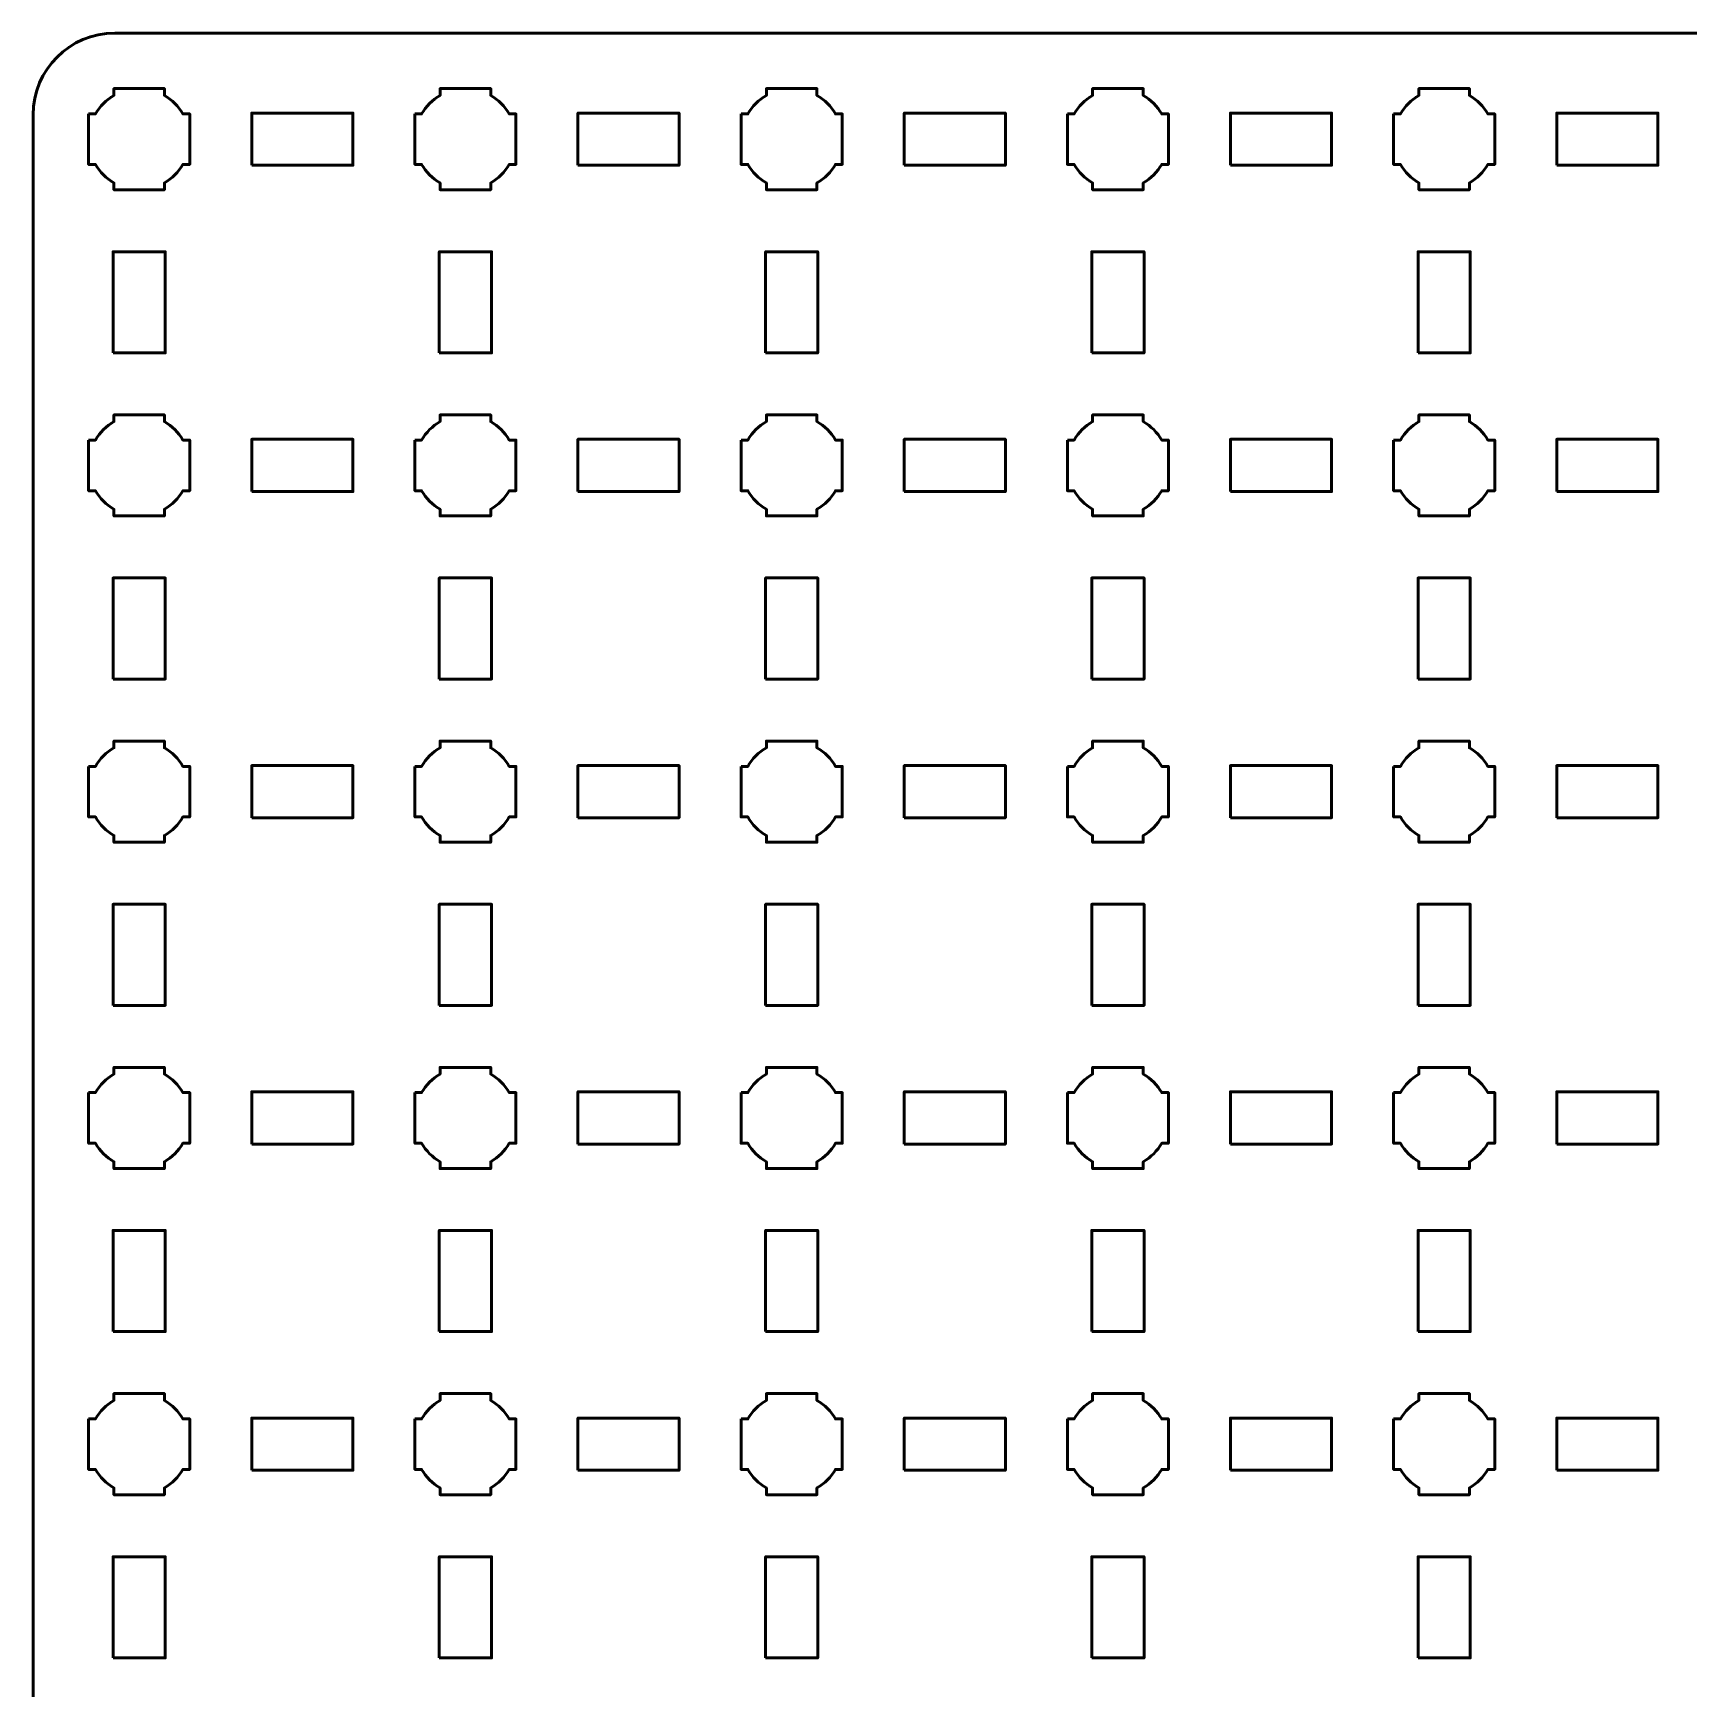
# Model space of a CAD drawing. Header units: centimetres. Extents: x -31.1 to 10.2, y -35.5 to 5.8.
# Drawn here: x -31.15 to -21, y -4.35 to 5.8 of the extents above; entities that cross this region are included whole.
import ezdxf

# ---------------------------------------------------------------- set-up
doc = ezdxf.new("R2010")
doc.units = ezdxf.units.CM
doc.header["$MEASUREMENT"] = 0
doc.layers.add('Layer 1', color=7, linetype='Continuous')

msp = doc.modelspace()

# ---------------------------------------------------------------- linework, layer by layer
at = {"layer": 'Layer 1', "color": 250, "lineweight": 53}
for points in [[(-29.81, 4.99), (-29.19, 4.99), (-29.19, 5.31), (-29.81, 5.31), (-29.81, 4.99)], [(-27.81, 4.99), (-27.19, 4.99), (-27.19, 5.31), (-27.81, 5.31), (-27.81, 4.99)], [(-25.81, 4.99), (-25.19, 4.99), (-25.19, 5.31), (-25.81, 5.31), (-25.81, 4.99)], [(-23.81, 4.99), (-23.19, 4.99), (-23.19, 5.31), (-23.81, 5.31), (-23.81, 4.99)], [(-21.81, 4.99), (-21.19, 4.99), (-21.19, 5.31), (-21.81, 5.31), (-21.81, 4.99)], [(-30.66, 3.84), (-30.34, 3.84), (-30.34, 4.46), (-30.66, 4.46), (-30.66, 3.84)], [(-28.66, 3.84), (-28.34, 3.84), (-28.34, 4.46), (-28.66, 4.46), (-28.66, 3.84)], [(-26.66, 3.84), (-26.34, 3.84), (-26.34, 4.46), (-26.66, 4.46), (-26.66, 3.84)], [(-24.66, 3.84), (-24.34, 3.84), (-24.34, 4.46), (-24.66, 4.46), (-24.66, 3.84)], [(-22.66, 3.84), (-22.34, 3.84), (-22.34, 4.46), (-22.66, 4.46), (-22.66, 3.84)], [(-29.81, 2.99), (-29.19, 2.99), (-29.19, 3.31), (-29.81, 3.31), (-29.81, 2.99)], [(-27.81, 2.99), (-27.19, 2.99), (-27.19, 3.31), (-27.81, 3.31), (-27.81, 2.99)], [(-25.81, 2.99), (-25.19, 2.99), (-25.19, 3.31), (-25.81, 3.31), (-25.81, 2.99)], [(-23.81, 2.99), (-23.19, 2.99), (-23.19, 3.31), (-23.81, 3.31), (-23.81, 2.99)], [(-21.81, 2.99), (-21.19, 2.99), (-21.19, 3.31), (-21.81, 3.31), (-21.81, 2.99)], [(-30.66, 1.84), (-30.34, 1.84), (-30.34, 2.46), (-30.66, 2.46), (-30.66, 1.84)], [(-28.66, 1.84), (-28.34, 1.84), (-28.34, 2.46), (-28.66, 2.46), (-28.66, 1.84)], [(-26.66, 1.84), (-26.34, 1.84), (-26.34, 2.46), (-26.66, 2.46), (-26.66, 1.84)], [(-24.66, 1.84), (-24.34, 1.84), (-24.34, 2.46), (-24.66, 2.46), (-24.66, 1.84)], [(-22.66, 1.84), (-22.34, 1.84), (-22.34, 2.46), (-22.66, 2.46), (-22.66, 1.84)], [(-29.81, 0.99), (-29.19, 0.99), (-29.19, 1.31), (-29.81, 1.31), (-29.81, 0.99)], [(-27.81, 0.99), (-27.19, 0.99), (-27.19, 1.31), (-27.81, 1.31), (-27.81, 0.99)], [(-25.81, 0.99), (-25.19, 0.99), (-25.19, 1.31), (-25.81, 1.31), (-25.81, 0.99)], [(-23.81, 0.99), (-23.19, 0.99), (-23.19, 1.31), (-23.81, 1.31), (-23.81, 0.99)], [(-21.81, 0.99), (-21.19, 0.99), (-21.19, 1.31), (-21.81, 1.31), (-21.81, 0.99)], [(-30.66, -0.16), (-30.34, -0.16), (-30.34, 0.46), (-30.66, 0.46), (-30.66, -0.16)], [(-28.66, -0.16), (-28.34, -0.16), (-28.34, 0.46), (-28.66, 0.46), (-28.66, -0.16)], [(-26.66, -0.16), (-26.34, -0.16), (-26.34, 0.46), (-26.66, 0.46), (-26.66, -0.16)], [(-24.66, -0.16), (-24.34, -0.16), (-24.34, 0.46), (-24.66, 0.46), (-24.66, -0.16)], [(-22.66, -0.16), (-22.34, -0.16), (-22.34, 0.46), (-22.66, 0.46), (-22.66, -0.16)], [(-29.81, -1.01), (-29.19, -1.01), (-29.19, -0.69), (-29.81, -0.69), (-29.81, -1.01)], [(-27.81, -1.01), (-27.19, -1.01), (-27.19, -0.69), (-27.81, -0.69), (-27.81, -1.01)], [(-25.81, -1.01), (-25.19, -1.01), (-25.19, -0.69), (-25.81, -0.69), (-25.81, -1.01)], [(-23.81, -1.01), (-23.19, -1.01), (-23.19, -0.69), (-23.81, -0.69), (-23.81, -1.01)], [(-21.81, -1.01), (-21.19, -1.01), (-21.19, -0.69), (-21.81, -0.69), (-21.81, -1.01)], [(-30.66, -2.16), (-30.34, -2.16), (-30.34, -1.54), (-30.66, -1.54), (-30.66, -2.16)], [(-28.66, -2.16), (-28.34, -2.16), (-28.34, -1.54), (-28.66, -1.54), (-28.66, -2.16)], [(-26.66, -2.16), (-26.34, -2.16), (-26.34, -1.54), (-26.66, -1.54), (-26.66, -2.16)], [(-24.66, -2.16), (-24.34, -2.16), (-24.34, -1.54), (-24.66, -1.54), (-24.66, -2.16)], [(-22.66, -2.16), (-22.34, -2.16), (-22.34, -1.54), (-22.66, -1.54), (-22.66, -2.16)], [(-29.81, -3.01), (-29.19, -3.01), (-29.19, -2.69), (-29.81, -2.69), (-29.81, -3.01)], [(-27.81, -3.01), (-27.19, -3.01), (-27.19, -2.69), (-27.81, -2.69), (-27.81, -3.01)], [(-25.81, -3.01), (-25.19, -3.01), (-25.19, -2.69), (-25.81, -2.69), (-25.81, -3.01)], [(-23.81, -3.01), (-23.19, -3.01), (-23.19, -2.69), (-23.81, -2.69), (-23.81, -3.01)], [(-21.81, -3.01), (-21.19, -3.01), (-21.19, -2.69), (-21.81, -2.69), (-21.81, -3.01)], [(-30.66, -4.16), (-30.34, -4.16), (-30.34, -3.54), (-30.66, -3.54), (-30.66, -4.16)], [(-28.66, -4.16), (-28.34, -4.16), (-28.34, -3.54), (-28.66, -3.54), (-28.66, -4.16)], [(-26.66, -4.16), (-26.34, -4.16), (-26.34, -3.54), (-26.66, -3.54), (-26.66, -4.16)], [(-24.66, -4.16), (-24.34, -4.16), (-24.34, -3.54), (-24.66, -3.54), (-24.66, -4.16)], [(-22.66, -4.16), (-22.34, -4.16), (-22.34, -3.54), (-22.66, -3.54), (-22.66, -4.16)]]:
    msp.add_lwpolyline(points, close=True, dxfattribs=at)
msp.add_open_spline([(-31.15, -35), (-31.15, -35), (-31.15, 5.3), (-31.15, 5.3), (-31.15, 5.3), (-31.15, 5.57609), (-30.92609, 5.8), (-30.65, 5.8), (-30.65, 5.8), (-30.65, 5.8), (9.65, 5.8), (9.65, 5.8), (9.65, 5.8), (9.92609, 5.8), (10.15, 5.57609), (10.15, 5.3), (10.15, 5.3), (10.15, 5.3), (10.15, -35), (10.15, -35), (10.15, -35), (10.15, -35.27609), (9.92609, -35.5), (9.65, -35.5), (9.65, -35.5), (9.65, -35.5), (-30.65, -35.5), (-30.65, -35.5), (-30.65, -35.5), (-30.92609, -35.5), (-31.15, -35.27609), (-31.15, -35)], degree=3, knots=[0, 0, 0, 0, 0.125, 0.125, 0.125, 0.125, 0.25, 0.25, 0.25, 0.25, 0.375, 0.375, 0.375, 0.375, 0.5, 0.5, 0.5, 0.5, 0.625, 0.625, 0.625, 0.625, 0.75, 0.75, 0.75, 0.75, 0.875, 0.875, 0.875, 0.875, 1, 1, 1, 1], dxfattribs=at)
at = {"layer": 'Layer 1', "lineweight": 53}
for points in [[(-30.81, 5.305), (-30.81, 5.305), (-30.76851, 5.305), (-30.76851, 5.305), (-30.76851, 5.305), (-30.74128, 5.35205), (-30.70205, 5.39128), (-30.655, 5.41851), (-30.655, 5.41851), (-30.655, 5.41851), (-30.655, 5.46), (-30.655, 5.46), (-30.655, 5.46), (-30.655, 5.46), (-30.5, 5.46), (-30.5, 5.46), (-30.5, 5.46), (-30.5, 5.46), (-30.345, 5.46), (-30.345, 5.46), (-30.345, 5.46), (-30.345, 5.46), (-30.345, 5.41851), (-30.345, 5.41851), (-30.345, 5.41851), (-30.29795, 5.39128), (-30.25872, 5.35205), (-30.23149, 5.305), (-30.23149, 5.305), (-30.23149, 5.305), (-30.19, 5.305), (-30.19, 5.305), (-30.19, 5.305), (-30.19, 5.305), (-30.19, 5.15), (-30.19, 5.15), (-30.19, 5.15), (-30.19, 5.15), (-30.19, 4.995), (-30.19, 4.995), (-30.19, 4.995), (-30.19, 4.995), (-30.23149, 4.995), (-30.23149, 4.995), (-30.23149, 4.995), (-30.25872, 4.94795), (-30.29795, 4.90872), (-30.345, 4.88149), (-30.345, 4.88149), (-30.345, 4.88149), (-30.345, 4.84), (-30.345, 4.84), (-30.345, 4.84), (-30.345, 4.84), (-30.5, 4.84), (-30.5, 4.84), (-30.5, 4.84), (-30.5, 4.84), (-30.655, 4.84), (-30.655, 4.84), (-30.655, 4.84), (-30.655, 4.84), (-30.655, 4.88149), (-30.655, 4.88149), (-30.655, 4.88149), (-30.70205, 4.90872), (-30.74128, 4.94795), (-30.76851, 4.995), (-30.76851, 4.995), (-30.76851, 4.995), (-30.81, 4.995), (-30.81, 4.995), (-30.81, 4.995), (-30.81, 4.995), (-30.81, 5.15), (-30.81, 5.15), (-30.81, 5.15), (-30.81, 5.15), (-30.81, 5.305), (-30.81, 5.305)], [(-28.81, 5.305), (-28.81, 5.305), (-28.76851, 5.305), (-28.76851, 5.305), (-28.76851, 5.305), (-28.74128, 5.35205), (-28.70205, 5.39128), (-28.655, 5.41851), (-28.655, 5.41851), (-28.655, 5.41851), (-28.655, 5.46), (-28.655, 5.46), (-28.655, 5.46), (-28.655, 5.46), (-28.5, 5.46), (-28.5, 5.46), (-28.5, 5.46), (-28.5, 5.46), (-28.345, 5.46), (-28.345, 5.46), (-28.345, 5.46), (-28.345, 5.46), (-28.345, 5.41851), (-28.345, 5.41851), (-28.345, 5.41851), (-28.29795, 5.39128), (-28.25872, 5.35205), (-28.23149, 5.305), (-28.23149, 5.305), (-28.23149, 5.305), (-28.19, 5.305), (-28.19, 5.305), (-28.19, 5.305), (-28.19, 5.305), (-28.19, 5.15), (-28.19, 5.15), (-28.19, 5.15), (-28.19, 5.15), (-28.19, 4.995), (-28.19, 4.995), (-28.19, 4.995), (-28.19, 4.995), (-28.23149, 4.995), (-28.23149, 4.995), (-28.23149, 4.995), (-28.25872, 4.94795), (-28.29795, 4.90872), (-28.345, 4.88149), (-28.345, 4.88149), (-28.345, 4.88149), (-28.345, 4.84), (-28.345, 4.84), (-28.345, 4.84), (-28.345, 4.84), (-28.5, 4.84), (-28.5, 4.84), (-28.5, 4.84), (-28.5, 4.84), (-28.655, 4.84), (-28.655, 4.84), (-28.655, 4.84), (-28.655, 4.84), (-28.655, 4.88149), (-28.655, 4.88149), (-28.655, 4.88149), (-28.70205, 4.90872), (-28.74128, 4.94795), (-28.76851, 4.995), (-28.76851, 4.995), (-28.76851, 4.995), (-28.81, 4.995), (-28.81, 4.995), (-28.81, 4.995), (-28.81, 4.995), (-28.81, 5.15), (-28.81, 5.15), (-28.81, 5.15), (-28.81, 5.15), (-28.81, 5.305), (-28.81, 5.305)], [(-26.81, 5.305), (-26.81, 5.305), (-26.76851, 5.305), (-26.76851, 5.305), (-26.76851, 5.305), (-26.74128, 5.35205), (-26.70205, 5.39128), (-26.655, 5.41851), (-26.655, 5.41851), (-26.655, 5.41851), (-26.655, 5.46), (-26.655, 5.46), (-26.655, 5.46), (-26.655, 5.46), (-26.5, 5.46), (-26.5, 5.46), (-26.5, 5.46), (-26.5, 5.46), (-26.345, 5.46), (-26.345, 5.46), (-26.345, 5.46), (-26.345, 5.46), (-26.345, 5.41851), (-26.345, 5.41851), (-26.345, 5.41851), (-26.29795, 5.39128), (-26.25872, 5.35205), (-26.23149, 5.305), (-26.23149, 5.305), (-26.23149, 5.305), (-26.19, 5.305), (-26.19, 5.305), (-26.19, 5.305), (-26.19, 5.305), (-26.19, 5.15), (-26.19, 5.15), (-26.19, 5.15), (-26.19, 5.15), (-26.19, 4.995), (-26.19, 4.995), (-26.19, 4.995), (-26.19, 4.995), (-26.23149, 4.995), (-26.23149, 4.995), (-26.23149, 4.995), (-26.25872, 4.94795), (-26.29795, 4.90872), (-26.345, 4.88149), (-26.345, 4.88149), (-26.345, 4.88149), (-26.345, 4.84), (-26.345, 4.84), (-26.345, 4.84), (-26.345, 4.84), (-26.5, 4.84), (-26.5, 4.84), (-26.5, 4.84), (-26.5, 4.84), (-26.655, 4.84), (-26.655, 4.84), (-26.655, 4.84), (-26.655, 4.84), (-26.655, 4.88149), (-26.655, 4.88149), (-26.655, 4.88149), (-26.70205, 4.90872), (-26.74128, 4.94795), (-26.76851, 4.995), (-26.76851, 4.995), (-26.76851, 4.995), (-26.81, 4.995), (-26.81, 4.995), (-26.81, 4.995), (-26.81, 4.995), (-26.81, 5.15), (-26.81, 5.15), (-26.81, 5.15), (-26.81, 5.15), (-26.81, 5.305), (-26.81, 5.305)], [(-24.81, 5.305), (-24.81, 5.305), (-24.76851, 5.305), (-24.76851, 5.305), (-24.76851, 5.305), (-24.74128, 5.35205), (-24.70205, 5.39128), (-24.655, 5.41851), (-24.655, 5.41851), (-24.655, 5.41851), (-24.655, 5.46), (-24.655, 5.46), (-24.655, 5.46), (-24.655, 5.46), (-24.5, 5.46), (-24.5, 5.46), (-24.5, 5.46), (-24.5, 5.46), (-24.345, 5.46), (-24.345, 5.46), (-24.345, 5.46), (-24.345, 5.46), (-24.345, 5.41851), (-24.345, 5.41851), (-24.345, 5.41851), (-24.29795, 5.39128), (-24.25872, 5.35205), (-24.23149, 5.305), (-24.23149, 5.305), (-24.23149, 5.305), (-24.19, 5.305), (-24.19, 5.305), (-24.19, 5.305), (-24.19, 5.305), (-24.19, 5.15), (-24.19, 5.15), (-24.19, 5.15), (-24.19, 5.15), (-24.19, 4.995), (-24.19, 4.995), (-24.19, 4.995), (-24.19, 4.995), (-24.23149, 4.995), (-24.23149, 4.995), (-24.23149, 4.995), (-24.25872, 4.94795), (-24.29795, 4.90872), (-24.345, 4.88149), (-24.345, 4.88149), (-24.345, 4.88149), (-24.345, 4.84), (-24.345, 4.84), (-24.345, 4.84), (-24.345, 4.84), (-24.5, 4.84), (-24.5, 4.84), (-24.5, 4.84), (-24.5, 4.84), (-24.655, 4.84), (-24.655, 4.84), (-24.655, 4.84), (-24.655, 4.84), (-24.655, 4.88149), (-24.655, 4.88149), (-24.655, 4.88149), (-24.70205, 4.90872), (-24.74128, 4.94795), (-24.76851, 4.995), (-24.76851, 4.995), (-24.76851, 4.995), (-24.81, 4.995), (-24.81, 4.995), (-24.81, 4.995), (-24.81, 4.995), (-24.81, 5.15), (-24.81, 5.15), (-24.81, 5.15), (-24.81, 5.15), (-24.81, 5.305), (-24.81, 5.305)], [(-22.81, 5.305), (-22.81, 5.305), (-22.76851, 5.305), (-22.76851, 5.305), (-22.76851, 5.305), (-22.74128, 5.35205), (-22.70205, 5.39128), (-22.655, 5.41851), (-22.655, 5.41851), (-22.655, 5.41851), (-22.655, 5.46), (-22.655, 5.46), (-22.655, 5.46), (-22.655, 5.46), (-22.5, 5.46), (-22.5, 5.46), (-22.5, 5.46), (-22.5, 5.46), (-22.345, 5.46), (-22.345, 5.46), (-22.345, 5.46), (-22.345, 5.46), (-22.345, 5.41851), (-22.345, 5.41851), (-22.345, 5.41851), (-22.29795, 5.39128), (-22.25872, 5.35205), (-22.23149, 5.305), (-22.23149, 5.305), (-22.23149, 5.305), (-22.19, 5.305), (-22.19, 5.305), (-22.19, 5.305), (-22.19, 5.305), (-22.19, 5.15), (-22.19, 5.15), (-22.19, 5.15), (-22.19, 5.15), (-22.19, 4.995), (-22.19, 4.995), (-22.19, 4.995), (-22.19, 4.995), (-22.23149, 4.995), (-22.23149, 4.995), (-22.23149, 4.995), (-22.25872, 4.94795), (-22.29795, 4.90872), (-22.345, 4.88149), (-22.345, 4.88149), (-22.345, 4.88149), (-22.345, 4.84), (-22.345, 4.84), (-22.345, 4.84), (-22.345, 4.84), (-22.5, 4.84), (-22.5, 4.84), (-22.5, 4.84), (-22.5, 4.84), (-22.655, 4.84), (-22.655, 4.84), (-22.655, 4.84), (-22.655, 4.84), (-22.655, 4.88149), (-22.655, 4.88149), (-22.655, 4.88149), (-22.70205, 4.90872), (-22.74128, 4.94795), (-22.76851, 4.995), (-22.76851, 4.995), (-22.76851, 4.995), (-22.81, 4.995), (-22.81, 4.995), (-22.81, 4.995), (-22.81, 4.995), (-22.81, 5.15), (-22.81, 5.15), (-22.81, 5.15), (-22.81, 5.15), (-22.81, 5.305), (-22.81, 5.305)], [(-30.81, 3.305), (-30.81, 3.305), (-30.76851, 3.305), (-30.76851, 3.305), (-30.76851, 3.305), (-30.74128, 3.35205), (-30.70205, 3.39128), (-30.655, 3.41851), (-30.655, 3.41851), (-30.655, 3.41851), (-30.655, 3.46), (-30.655, 3.46), (-30.655, 3.46), (-30.655, 3.46), (-30.5, 3.46), (-30.5, 3.46), (-30.5, 3.46), (-30.5, 3.46), (-30.345, 3.46), (-30.345, 3.46), (-30.345, 3.46), (-30.345, 3.46), (-30.345, 3.41851), (-30.345, 3.41851), (-30.345, 3.41851), (-30.29795, 3.39128), (-30.25872, 3.35205), (-30.23149, 3.305), (-30.23149, 3.305), (-30.23149, 3.305), (-30.19, 3.305), (-30.19, 3.305), (-30.19, 3.305), (-30.19, 3.305), (-30.19, 3.15), (-30.19, 3.15), (-30.19, 3.15), (-30.19, 3.15), (-30.19, 2.995), (-30.19, 2.995), (-30.19, 2.995), (-30.19, 2.995), (-30.23149, 2.995), (-30.23149, 2.995), (-30.23149, 2.995), (-30.25872, 2.94795), (-30.29795, 2.90872), (-30.345, 2.88149), (-30.345, 2.88149), (-30.345, 2.88149), (-30.345, 2.84), (-30.345, 2.84), (-30.345, 2.84), (-30.345, 2.84), (-30.5, 2.84), (-30.5, 2.84), (-30.5, 2.84), (-30.5, 2.84), (-30.655, 2.84), (-30.655, 2.84), (-30.655, 2.84), (-30.655, 2.84), (-30.655, 2.88149), (-30.655, 2.88149), (-30.655, 2.88149), (-30.70205, 2.90872), (-30.74128, 2.94795), (-30.76851, 2.995), (-30.76851, 2.995), (-30.76851, 2.995), (-30.81, 2.995), (-30.81, 2.995), (-30.81, 2.995), (-30.81, 2.995), (-30.81, 3.15), (-30.81, 3.15), (-30.81, 3.15), (-30.81, 3.15), (-30.81, 3.305), (-30.81, 3.305)], [(-28.81, 3.305), (-28.81, 3.305), (-28.76851, 3.305), (-28.76851, 3.305), (-28.76851, 3.305), (-28.74128, 3.35205), (-28.70205, 3.39128), (-28.655, 3.41851), (-28.655, 3.41851), (-28.655, 3.41851), (-28.655, 3.46), (-28.655, 3.46), (-28.655, 3.46), (-28.655, 3.46), (-28.5, 3.46), (-28.5, 3.46), (-28.5, 3.46), (-28.5, 3.46), (-28.345, 3.46), (-28.345, 3.46), (-28.345, 3.46), (-28.345, 3.46), (-28.345, 3.41851), (-28.345, 3.41851), (-28.345, 3.41851), (-28.29795, 3.39128), (-28.25872, 3.35205), (-28.23149, 3.305), (-28.23149, 3.305), (-28.23149, 3.305), (-28.19, 3.305), (-28.19, 3.305), (-28.19, 3.305), (-28.19, 3.305), (-28.19, 3.15), (-28.19, 3.15), (-28.19, 3.15), (-28.19, 3.15), (-28.19, 2.995), (-28.19, 2.995), (-28.19, 2.995), (-28.19, 2.995), (-28.23149, 2.995), (-28.23149, 2.995), (-28.23149, 2.995), (-28.25872, 2.94795), (-28.29795, 2.90872), (-28.345, 2.88149), (-28.345, 2.88149), (-28.345, 2.88149), (-28.345, 2.84), (-28.345, 2.84), (-28.345, 2.84), (-28.345, 2.84), (-28.5, 2.84), (-28.5, 2.84), (-28.5, 2.84), (-28.5, 2.84), (-28.655, 2.84), (-28.655, 2.84), (-28.655, 2.84), (-28.655, 2.84), (-28.655, 2.88149), (-28.655, 2.88149), (-28.655, 2.88149), (-28.70205, 2.90872), (-28.74128, 2.94795), (-28.76851, 2.995), (-28.76851, 2.995), (-28.76851, 2.995), (-28.81, 2.995), (-28.81, 2.995), (-28.81, 2.995), (-28.81, 2.995), (-28.81, 3.15), (-28.81, 3.15), (-28.81, 3.15), (-28.81, 3.15), (-28.81, 3.305), (-28.81, 3.305)], [(-26.81, 3.305), (-26.81, 3.305), (-26.76851, 3.305), (-26.76851, 3.305), (-26.76851, 3.305), (-26.74128, 3.35205), (-26.70205, 3.39128), (-26.655, 3.41851), (-26.655, 3.41851), (-26.655, 3.41851), (-26.655, 3.46), (-26.655, 3.46), (-26.655, 3.46), (-26.655, 3.46), (-26.5, 3.46), (-26.5, 3.46), (-26.5, 3.46), (-26.5, 3.46), (-26.345, 3.46), (-26.345, 3.46), (-26.345, 3.46), (-26.345, 3.46), (-26.345, 3.41851), (-26.345, 3.41851), (-26.345, 3.41851), (-26.29795, 3.39128), (-26.25872, 3.35205), (-26.23149, 3.305), (-26.23149, 3.305), (-26.23149, 3.305), (-26.19, 3.305), (-26.19, 3.305), (-26.19, 3.305), (-26.19, 3.305), (-26.19, 3.15), (-26.19, 3.15), (-26.19, 3.15), (-26.19, 3.15), (-26.19, 2.995), (-26.19, 2.995), (-26.19, 2.995), (-26.19, 2.995), (-26.23149, 2.995), (-26.23149, 2.995), (-26.23149, 2.995), (-26.25872, 2.94795), (-26.29795, 2.90872), (-26.345, 2.88149), (-26.345, 2.88149), (-26.345, 2.88149), (-26.345, 2.84), (-26.345, 2.84), (-26.345, 2.84), (-26.345, 2.84), (-26.5, 2.84), (-26.5, 2.84), (-26.5, 2.84), (-26.5, 2.84), (-26.655, 2.84), (-26.655, 2.84), (-26.655, 2.84), (-26.655, 2.84), (-26.655, 2.88149), (-26.655, 2.88149), (-26.655, 2.88149), (-26.70205, 2.90872), (-26.74128, 2.94795), (-26.76851, 2.995), (-26.76851, 2.995), (-26.76851, 2.995), (-26.81, 2.995), (-26.81, 2.995), (-26.81, 2.995), (-26.81, 2.995), (-26.81, 3.15), (-26.81, 3.15), (-26.81, 3.15), (-26.81, 3.15), (-26.81, 3.305), (-26.81, 3.305)], [(-24.81, 3.305), (-24.81, 3.305), (-24.76851, 3.305), (-24.76851, 3.305), (-24.76851, 3.305), (-24.74128, 3.35205), (-24.70205, 3.39128), (-24.655, 3.41851), (-24.655, 3.41851), (-24.655, 3.41851), (-24.655, 3.46), (-24.655, 3.46), (-24.655, 3.46), (-24.655, 3.46), (-24.5, 3.46), (-24.5, 3.46), (-24.5, 3.46), (-24.5, 3.46), (-24.345, 3.46), (-24.345, 3.46), (-24.345, 3.46), (-24.345, 3.46), (-24.345, 3.41851), (-24.345, 3.41851), (-24.345, 3.41851), (-24.29795, 3.39128), (-24.25872, 3.35205), (-24.23149, 3.305), (-24.23149, 3.305), (-24.23149, 3.305), (-24.19, 3.305), (-24.19, 3.305), (-24.19, 3.305), (-24.19, 3.305), (-24.19, 3.15), (-24.19, 3.15), (-24.19, 3.15), (-24.19, 3.15), (-24.19, 2.995), (-24.19, 2.995), (-24.19, 2.995), (-24.19, 2.995), (-24.23149, 2.995), (-24.23149, 2.995), (-24.23149, 2.995), (-24.25872, 2.94795), (-24.29795, 2.90872), (-24.345, 2.88149), (-24.345, 2.88149), (-24.345, 2.88149), (-24.345, 2.84), (-24.345, 2.84), (-24.345, 2.84), (-24.345, 2.84), (-24.5, 2.84), (-24.5, 2.84), (-24.5, 2.84), (-24.5, 2.84), (-24.655, 2.84), (-24.655, 2.84), (-24.655, 2.84), (-24.655, 2.84), (-24.655, 2.88149), (-24.655, 2.88149), (-24.655, 2.88149), (-24.70205, 2.90872), (-24.74128, 2.94795), (-24.76851, 2.995), (-24.76851, 2.995), (-24.76851, 2.995), (-24.81, 2.995), (-24.81, 2.995), (-24.81, 2.995), (-24.81, 2.995), (-24.81, 3.15), (-24.81, 3.15), (-24.81, 3.15), (-24.81, 3.15), (-24.81, 3.305), (-24.81, 3.305)], [(-22.81, 3.305), (-22.81, 3.305), (-22.76851, 3.305), (-22.76851, 3.305), (-22.76851, 3.305), (-22.74128, 3.35205), (-22.70205, 3.39128), (-22.655, 3.41851), (-22.655, 3.41851), (-22.655, 3.41851), (-22.655, 3.46), (-22.655, 3.46), (-22.655, 3.46), (-22.655, 3.46), (-22.5, 3.46), (-22.5, 3.46), (-22.5, 3.46), (-22.5, 3.46), (-22.345, 3.46), (-22.345, 3.46), (-22.345, 3.46), (-22.345, 3.46), (-22.345, 3.41851), (-22.345, 3.41851), (-22.345, 3.41851), (-22.29795, 3.39128), (-22.25872, 3.35205), (-22.23149, 3.305), (-22.23149, 3.305), (-22.23149, 3.305), (-22.19, 3.305), (-22.19, 3.305), (-22.19, 3.305), (-22.19, 3.305), (-22.19, 3.15), (-22.19, 3.15), (-22.19, 3.15), (-22.19, 3.15), (-22.19, 2.995), (-22.19, 2.995), (-22.19, 2.995), (-22.19, 2.995), (-22.23149, 2.995), (-22.23149, 2.995), (-22.23149, 2.995), (-22.25872, 2.94795), (-22.29795, 2.90872), (-22.345, 2.88149), (-22.345, 2.88149), (-22.345, 2.88149), (-22.345, 2.84), (-22.345, 2.84), (-22.345, 2.84), (-22.345, 2.84), (-22.5, 2.84), (-22.5, 2.84), (-22.5, 2.84), (-22.5, 2.84), (-22.655, 2.84), (-22.655, 2.84), (-22.655, 2.84), (-22.655, 2.84), (-22.655, 2.88149), (-22.655, 2.88149), (-22.655, 2.88149), (-22.70205, 2.90872), (-22.74128, 2.94795), (-22.76851, 2.995), (-22.76851, 2.995), (-22.76851, 2.995), (-22.81, 2.995), (-22.81, 2.995), (-22.81, 2.995), (-22.81, 2.995), (-22.81, 3.15), (-22.81, 3.15), (-22.81, 3.15), (-22.81, 3.15), (-22.81, 3.305), (-22.81, 3.305)], [(-30.81, 1.305), (-30.81, 1.305), (-30.76851, 1.305), (-30.76851, 1.305), (-30.76851, 1.305), (-30.74128, 1.35205), (-30.70205, 1.39128), (-30.655, 1.41851), (-30.655, 1.41851), (-30.655, 1.41851), (-30.655, 1.46), (-30.655, 1.46), (-30.655, 1.46), (-30.655, 1.46), (-30.5, 1.46), (-30.5, 1.46), (-30.5, 1.46), (-30.5, 1.46), (-30.345, 1.46), (-30.345, 1.46), (-30.345, 1.46), (-30.345, 1.46), (-30.345, 1.41851), (-30.345, 1.41851), (-30.345, 1.41851), (-30.29795, 1.39128), (-30.25872, 1.35205), (-30.23149, 1.305), (-30.23149, 1.305), (-30.23149, 1.305), (-30.19, 1.305), (-30.19, 1.305), (-30.19, 1.305), (-30.19, 1.305), (-30.19, 1.15), (-30.19, 1.15), (-30.19, 1.15), (-30.19, 1.15), (-30.19, 0.995), (-30.19, 0.995), (-30.19, 0.995), (-30.19, 0.995), (-30.23149, 0.995), (-30.23149, 0.995), (-30.23149, 0.995), (-30.25872, 0.94795), (-30.29795, 0.90872), (-30.345, 0.88149), (-30.345, 0.88149), (-30.345, 0.88149), (-30.345, 0.84), (-30.345, 0.84), (-30.345, 0.84), (-30.345, 0.84), (-30.5, 0.84), (-30.5, 0.84), (-30.5, 0.84), (-30.5, 0.84), (-30.655, 0.84), (-30.655, 0.84), (-30.655, 0.84), (-30.655, 0.84), (-30.655, 0.88149), (-30.655, 0.88149), (-30.655, 0.88149), (-30.70205, 0.90872), (-30.74128, 0.94795), (-30.76851, 0.995), (-30.76851, 0.995), (-30.76851, 0.995), (-30.81, 0.995), (-30.81, 0.995), (-30.81, 0.995), (-30.81, 0.995), (-30.81, 1.15), (-30.81, 1.15), (-30.81, 1.15), (-30.81, 1.15), (-30.81, 1.305), (-30.81, 1.305)], [(-28.81, 1.305), (-28.81, 1.305), (-28.76851, 1.305), (-28.76851, 1.305), (-28.76851, 1.305), (-28.74128, 1.35205), (-28.70205, 1.39128), (-28.655, 1.41851), (-28.655, 1.41851), (-28.655, 1.41851), (-28.655, 1.46), (-28.655, 1.46), (-28.655, 1.46), (-28.655, 1.46), (-28.5, 1.46), (-28.5, 1.46), (-28.5, 1.46), (-28.5, 1.46), (-28.345, 1.46), (-28.345, 1.46), (-28.345, 1.46), (-28.345, 1.46), (-28.345, 1.41851), (-28.345, 1.41851), (-28.345, 1.41851), (-28.29795, 1.39128), (-28.25872, 1.35205), (-28.23149, 1.305), (-28.23149, 1.305), (-28.23149, 1.305), (-28.19, 1.305), (-28.19, 1.305), (-28.19, 1.305), (-28.19, 1.305), (-28.19, 1.15), (-28.19, 1.15), (-28.19, 1.15), (-28.19, 1.15), (-28.19, 0.995), (-28.19, 0.995), (-28.19, 0.995), (-28.19, 0.995), (-28.23149, 0.995), (-28.23149, 0.995), (-28.23149, 0.995), (-28.25872, 0.94795), (-28.29795, 0.90872), (-28.345, 0.88149), (-28.345, 0.88149), (-28.345, 0.88149), (-28.345, 0.84), (-28.345, 0.84), (-28.345, 0.84), (-28.345, 0.84), (-28.5, 0.84), (-28.5, 0.84), (-28.5, 0.84), (-28.5, 0.84), (-28.655, 0.84), (-28.655, 0.84), (-28.655, 0.84), (-28.655, 0.84), (-28.655, 0.88149), (-28.655, 0.88149), (-28.655, 0.88149), (-28.70205, 0.90872), (-28.74128, 0.94795), (-28.76851, 0.995), (-28.76851, 0.995), (-28.76851, 0.995), (-28.81, 0.995), (-28.81, 0.995), (-28.81, 0.995), (-28.81, 0.995), (-28.81, 1.15), (-28.81, 1.15), (-28.81, 1.15), (-28.81, 1.15), (-28.81, 1.305), (-28.81, 1.305)], [(-26.81, 1.305), (-26.81, 1.305), (-26.76851, 1.305), (-26.76851, 1.305), (-26.76851, 1.305), (-26.74128, 1.35205), (-26.70205, 1.39128), (-26.655, 1.41851), (-26.655, 1.41851), (-26.655, 1.41851), (-26.655, 1.46), (-26.655, 1.46), (-26.655, 1.46), (-26.655, 1.46), (-26.5, 1.46), (-26.5, 1.46), (-26.5, 1.46), (-26.5, 1.46), (-26.345, 1.46), (-26.345, 1.46), (-26.345, 1.46), (-26.345, 1.46), (-26.345, 1.41851), (-26.345, 1.41851), (-26.345, 1.41851), (-26.29795, 1.39128), (-26.25872, 1.35205), (-26.23149, 1.305), (-26.23149, 1.305), (-26.23149, 1.305), (-26.19, 1.305), (-26.19, 1.305), (-26.19, 1.305), (-26.19, 1.305), (-26.19, 1.15), (-26.19, 1.15), (-26.19, 1.15), (-26.19, 1.15), (-26.19, 0.995), (-26.19, 0.995), (-26.19, 0.995), (-26.19, 0.995), (-26.23149, 0.995), (-26.23149, 0.995), (-26.23149, 0.995), (-26.25872, 0.94795), (-26.29795, 0.90872), (-26.345, 0.88149), (-26.345, 0.88149), (-26.345, 0.88149), (-26.345, 0.84), (-26.345, 0.84), (-26.345, 0.84), (-26.345, 0.84), (-26.5, 0.84), (-26.5, 0.84), (-26.5, 0.84), (-26.5, 0.84), (-26.655, 0.84), (-26.655, 0.84), (-26.655, 0.84), (-26.655, 0.84), (-26.655, 0.88149), (-26.655, 0.88149), (-26.655, 0.88149), (-26.70205, 0.90872), (-26.74128, 0.94795), (-26.76851, 0.995), (-26.76851, 0.995), (-26.76851, 0.995), (-26.81, 0.995), (-26.81, 0.995), (-26.81, 0.995), (-26.81, 0.995), (-26.81, 1.15), (-26.81, 1.15), (-26.81, 1.15), (-26.81, 1.15), (-26.81, 1.305), (-26.81, 1.305)], [(-24.81, 1.305), (-24.81, 1.305), (-24.76851, 1.305), (-24.76851, 1.305), (-24.76851, 1.305), (-24.74128, 1.35205), (-24.70205, 1.39128), (-24.655, 1.41851), (-24.655, 1.41851), (-24.655, 1.41851), (-24.655, 1.46), (-24.655, 1.46), (-24.655, 1.46), (-24.655, 1.46), (-24.5, 1.46), (-24.5, 1.46), (-24.5, 1.46), (-24.5, 1.46), (-24.345, 1.46), (-24.345, 1.46), (-24.345, 1.46), (-24.345, 1.46), (-24.345, 1.41851), (-24.345, 1.41851), (-24.345, 1.41851), (-24.29795, 1.39128), (-24.25872, 1.35205), (-24.23149, 1.305), (-24.23149, 1.305), (-24.23149, 1.305), (-24.19, 1.305), (-24.19, 1.305), (-24.19, 1.305), (-24.19, 1.305), (-24.19, 1.15), (-24.19, 1.15), (-24.19, 1.15), (-24.19, 1.15), (-24.19, 0.995), (-24.19, 0.995), (-24.19, 0.995), (-24.19, 0.995), (-24.23149, 0.995), (-24.23149, 0.995), (-24.23149, 0.995), (-24.25872, 0.94795), (-24.29795, 0.90872), (-24.345, 0.88149), (-24.345, 0.88149), (-24.345, 0.88149), (-24.345, 0.84), (-24.345, 0.84), (-24.345, 0.84), (-24.345, 0.84), (-24.5, 0.84), (-24.5, 0.84), (-24.5, 0.84), (-24.5, 0.84), (-24.655, 0.84), (-24.655, 0.84), (-24.655, 0.84), (-24.655, 0.84), (-24.655, 0.88149), (-24.655, 0.88149), (-24.655, 0.88149), (-24.70205, 0.90872), (-24.74128, 0.94795), (-24.76851, 0.995), (-24.76851, 0.995), (-24.76851, 0.995), (-24.81, 0.995), (-24.81, 0.995), (-24.81, 0.995), (-24.81, 0.995), (-24.81, 1.15), (-24.81, 1.15), (-24.81, 1.15), (-24.81, 1.15), (-24.81, 1.305), (-24.81, 1.305)], [(-22.81, 1.305), (-22.81, 1.305), (-22.76851, 1.305), (-22.76851, 1.305), (-22.76851, 1.305), (-22.74128, 1.35205), (-22.70205, 1.39128), (-22.655, 1.41851), (-22.655, 1.41851), (-22.655, 1.41851), (-22.655, 1.46), (-22.655, 1.46), (-22.655, 1.46), (-22.655, 1.46), (-22.5, 1.46), (-22.5, 1.46), (-22.5, 1.46), (-22.5, 1.46), (-22.345, 1.46), (-22.345, 1.46), (-22.345, 1.46), (-22.345, 1.46), (-22.345, 1.41851), (-22.345, 1.41851), (-22.345, 1.41851), (-22.29795, 1.39128), (-22.25872, 1.35205), (-22.23149, 1.305), (-22.23149, 1.305), (-22.23149, 1.305), (-22.19, 1.305), (-22.19, 1.305), (-22.19, 1.305), (-22.19, 1.305), (-22.19, 1.15), (-22.19, 1.15), (-22.19, 1.15), (-22.19, 1.15), (-22.19, 0.995), (-22.19, 0.995), (-22.19, 0.995), (-22.19, 0.995), (-22.23149, 0.995), (-22.23149, 0.995), (-22.23149, 0.995), (-22.25872, 0.94795), (-22.29795, 0.90872), (-22.345, 0.88149), (-22.345, 0.88149), (-22.345, 0.88149), (-22.345, 0.84), (-22.345, 0.84), (-22.345, 0.84), (-22.345, 0.84), (-22.5, 0.84), (-22.5, 0.84), (-22.5, 0.84), (-22.5, 0.84), (-22.655, 0.84), (-22.655, 0.84), (-22.655, 0.84), (-22.655, 0.84), (-22.655, 0.88149), (-22.655, 0.88149), (-22.655, 0.88149), (-22.70205, 0.90872), (-22.74128, 0.94795), (-22.76851, 0.995), (-22.76851, 0.995), (-22.76851, 0.995), (-22.81, 0.995), (-22.81, 0.995), (-22.81, 0.995), (-22.81, 0.995), (-22.81, 1.15), (-22.81, 1.15), (-22.81, 1.15), (-22.81, 1.15), (-22.81, 1.305), (-22.81, 1.305)], [(-30.81, -0.695), (-30.81, -0.695), (-30.76851, -0.695), (-30.76851, -0.695), (-30.76851, -0.695), (-30.74128, -0.64795), (-30.70205, -0.60872), (-30.655, -0.58149), (-30.655, -0.58149), (-30.655, -0.58149), (-30.655, -0.54), (-30.655, -0.54), (-30.655, -0.54), (-30.655, -0.54), (-30.5, -0.54), (-30.5, -0.54), (-30.5, -0.54), (-30.5, -0.54), (-30.345, -0.54), (-30.345, -0.54), (-30.345, -0.54), (-30.345, -0.54), (-30.345, -0.58149), (-30.345, -0.58149), (-30.345, -0.58149), (-30.29795, -0.60872), (-30.25872, -0.64795), (-30.23149, -0.695), (-30.23149, -0.695), (-30.23149, -0.695), (-30.19, -0.695), (-30.19, -0.695), (-30.19, -0.695), (-30.19, -0.695), (-30.19, -0.85), (-30.19, -0.85), (-30.19, -0.85), (-30.19, -0.85), (-30.19, -1.005), (-30.19, -1.005), (-30.19, -1.005), (-30.19, -1.005), (-30.23149, -1.005), (-30.23149, -1.005), (-30.23149, -1.005), (-30.25872, -1.05205), (-30.29795, -1.09128), (-30.345, -1.11851), (-30.345, -1.11851), (-30.345, -1.11851), (-30.345, -1.16), (-30.345, -1.16), (-30.345, -1.16), (-30.345, -1.16), (-30.5, -1.16), (-30.5, -1.16), (-30.5, -1.16), (-30.5, -1.16), (-30.655, -1.16), (-30.655, -1.16), (-30.655, -1.16), (-30.655, -1.16), (-30.655, -1.11851), (-30.655, -1.11851), (-30.655, -1.11851), (-30.70205, -1.09128), (-30.74128, -1.05205), (-30.76851, -1.005), (-30.76851, -1.005), (-30.76851, -1.005), (-30.81, -1.005), (-30.81, -1.005), (-30.81, -1.005), (-30.81, -1.005), (-30.81, -0.85), (-30.81, -0.85), (-30.81, -0.85), (-30.81, -0.85), (-30.81, -0.695), (-30.81, -0.695)], [(-28.81, -0.695), (-28.81, -0.695), (-28.76851, -0.695), (-28.76851, -0.695), (-28.76851, -0.695), (-28.74128, -0.64795), (-28.70205, -0.60872), (-28.655, -0.58149), (-28.655, -0.58149), (-28.655, -0.58149), (-28.655, -0.54), (-28.655, -0.54), (-28.655, -0.54), (-28.655, -0.54), (-28.5, -0.54), (-28.5, -0.54), (-28.5, -0.54), (-28.5, -0.54), (-28.345, -0.54), (-28.345, -0.54), (-28.345, -0.54), (-28.345, -0.54), (-28.345, -0.58149), (-28.345, -0.58149), (-28.345, -0.58149), (-28.29795, -0.60872), (-28.25872, -0.64795), (-28.23149, -0.695), (-28.23149, -0.695), (-28.23149, -0.695), (-28.19, -0.695), (-28.19, -0.695), (-28.19, -0.695), (-28.19, -0.695), (-28.19, -0.85), (-28.19, -0.85), (-28.19, -0.85), (-28.19, -0.85), (-28.19, -1.005), (-28.19, -1.005), (-28.19, -1.005), (-28.19, -1.005), (-28.23149, -1.005), (-28.23149, -1.005), (-28.23149, -1.005), (-28.25872, -1.05205), (-28.29795, -1.09128), (-28.345, -1.11851), (-28.345, -1.11851), (-28.345, -1.11851), (-28.345, -1.16), (-28.345, -1.16), (-28.345, -1.16), (-28.345, -1.16), (-28.5, -1.16), (-28.5, -1.16), (-28.5, -1.16), (-28.5, -1.16), (-28.655, -1.16), (-28.655, -1.16), (-28.655, -1.16), (-28.655, -1.16), (-28.655, -1.11851), (-28.655, -1.11851), (-28.655, -1.11851), (-28.70205, -1.09128), (-28.74128, -1.05205), (-28.76851, -1.005), (-28.76851, -1.005), (-28.76851, -1.005), (-28.81, -1.005), (-28.81, -1.005), (-28.81, -1.005), (-28.81, -1.005), (-28.81, -0.85), (-28.81, -0.85), (-28.81, -0.85), (-28.81, -0.85), (-28.81, -0.695), (-28.81, -0.695)], [(-26.81, -0.695), (-26.81, -0.695), (-26.76851, -0.695), (-26.76851, -0.695), (-26.76851, -0.695), (-26.74128, -0.64795), (-26.70205, -0.60872), (-26.655, -0.58149), (-26.655, -0.58149), (-26.655, -0.58149), (-26.655, -0.54), (-26.655, -0.54), (-26.655, -0.54), (-26.655, -0.54), (-26.5, -0.54), (-26.5, -0.54), (-26.5, -0.54), (-26.5, -0.54), (-26.345, -0.54), (-26.345, -0.54), (-26.345, -0.54), (-26.345, -0.54), (-26.345, -0.58149), (-26.345, -0.58149), (-26.345, -0.58149), (-26.29795, -0.60872), (-26.25872, -0.64795), (-26.23149, -0.695), (-26.23149, -0.695), (-26.23149, -0.695), (-26.19, -0.695), (-26.19, -0.695), (-26.19, -0.695), (-26.19, -0.695), (-26.19, -0.85), (-26.19, -0.85), (-26.19, -0.85), (-26.19, -0.85), (-26.19, -1.005), (-26.19, -1.005), (-26.19, -1.005), (-26.19, -1.005), (-26.23149, -1.005), (-26.23149, -1.005), (-26.23149, -1.005), (-26.25872, -1.05205), (-26.29795, -1.09128), (-26.345, -1.11851), (-26.345, -1.11851), (-26.345, -1.11851), (-26.345, -1.16), (-26.345, -1.16), (-26.345, -1.16), (-26.345, -1.16), (-26.5, -1.16), (-26.5, -1.16), (-26.5, -1.16), (-26.5, -1.16), (-26.655, -1.16), (-26.655, -1.16), (-26.655, -1.16), (-26.655, -1.16), (-26.655, -1.11851), (-26.655, -1.11851), (-26.655, -1.11851), (-26.70205, -1.09128), (-26.74128, -1.05205), (-26.76851, -1.005), (-26.76851, -1.005), (-26.76851, -1.005), (-26.81, -1.005), (-26.81, -1.005), (-26.81, -1.005), (-26.81, -1.005), (-26.81, -0.85), (-26.81, -0.85), (-26.81, -0.85), (-26.81, -0.85), (-26.81, -0.695), (-26.81, -0.695)], [(-24.81, -0.695), (-24.81, -0.695), (-24.76851, -0.695), (-24.76851, -0.695), (-24.76851, -0.695), (-24.74128, -0.64795), (-24.70205, -0.60872), (-24.655, -0.58149), (-24.655, -0.58149), (-24.655, -0.58149), (-24.655, -0.54), (-24.655, -0.54), (-24.655, -0.54), (-24.655, -0.54), (-24.5, -0.54), (-24.5, -0.54), (-24.5, -0.54), (-24.5, -0.54), (-24.345, -0.54), (-24.345, -0.54), (-24.345, -0.54), (-24.345, -0.54), (-24.345, -0.58149), (-24.345, -0.58149), (-24.345, -0.58149), (-24.29795, -0.60872), (-24.25872, -0.64795), (-24.23149, -0.695), (-24.23149, -0.695), (-24.23149, -0.695), (-24.19, -0.695), (-24.19, -0.695), (-24.19, -0.695), (-24.19, -0.695), (-24.19, -0.85), (-24.19, -0.85), (-24.19, -0.85), (-24.19, -0.85), (-24.19, -1.005), (-24.19, -1.005), (-24.19, -1.005), (-24.19, -1.005), (-24.23149, -1.005), (-24.23149, -1.005), (-24.23149, -1.005), (-24.25872, -1.05205), (-24.29795, -1.09128), (-24.345, -1.11851), (-24.345, -1.11851), (-24.345, -1.11851), (-24.345, -1.16), (-24.345, -1.16), (-24.345, -1.16), (-24.345, -1.16), (-24.5, -1.16), (-24.5, -1.16), (-24.5, -1.16), (-24.5, -1.16), (-24.655, -1.16), (-24.655, -1.16), (-24.655, -1.16), (-24.655, -1.16), (-24.655, -1.11851), (-24.655, -1.11851), (-24.655, -1.11851), (-24.70205, -1.09128), (-24.74128, -1.05205), (-24.76851, -1.005), (-24.76851, -1.005), (-24.76851, -1.005), (-24.81, -1.005), (-24.81, -1.005), (-24.81, -1.005), (-24.81, -1.005), (-24.81, -0.85), (-24.81, -0.85), (-24.81, -0.85), (-24.81, -0.85), (-24.81, -0.695), (-24.81, -0.695)], [(-22.81, -0.695), (-22.81, -0.695), (-22.76851, -0.695), (-22.76851, -0.695), (-22.76851, -0.695), (-22.74128, -0.64795), (-22.70205, -0.60872), (-22.655, -0.58149), (-22.655, -0.58149), (-22.655, -0.58149), (-22.655, -0.54), (-22.655, -0.54), (-22.655, -0.54), (-22.655, -0.54), (-22.5, -0.54), (-22.5, -0.54), (-22.5, -0.54), (-22.5, -0.54), (-22.345, -0.54), (-22.345, -0.54), (-22.345, -0.54), (-22.345, -0.54), (-22.345, -0.58149), (-22.345, -0.58149), (-22.345, -0.58149), (-22.29795, -0.60872), (-22.25872, -0.64795), (-22.23149, -0.695), (-22.23149, -0.695), (-22.23149, -0.695), (-22.19, -0.695), (-22.19, -0.695), (-22.19, -0.695), (-22.19, -0.695), (-22.19, -0.85), (-22.19, -0.85), (-22.19, -0.85), (-22.19, -0.85), (-22.19, -1.005), (-22.19, -1.005), (-22.19, -1.005), (-22.19, -1.005), (-22.23149, -1.005), (-22.23149, -1.005), (-22.23149, -1.005), (-22.25872, -1.05205), (-22.29795, -1.09128), (-22.345, -1.11851), (-22.345, -1.11851), (-22.345, -1.11851), (-22.345, -1.16), (-22.345, -1.16), (-22.345, -1.16), (-22.345, -1.16), (-22.5, -1.16), (-22.5, -1.16), (-22.5, -1.16), (-22.5, -1.16), (-22.655, -1.16), (-22.655, -1.16), (-22.655, -1.16), (-22.655, -1.16), (-22.655, -1.11851), (-22.655, -1.11851), (-22.655, -1.11851), (-22.70205, -1.09128), (-22.74128, -1.05205), (-22.76851, -1.005), (-22.76851, -1.005), (-22.76851, -1.005), (-22.81, -1.005), (-22.81, -1.005), (-22.81, -1.005), (-22.81, -1.005), (-22.81, -0.85), (-22.81, -0.85), (-22.81, -0.85), (-22.81, -0.85), (-22.81, -0.695), (-22.81, -0.695)], [(-30.81, -2.695), (-30.81, -2.695), (-30.76851, -2.695), (-30.76851, -2.695), (-30.76851, -2.695), (-30.74128, -2.64795), (-30.70205, -2.60872), (-30.655, -2.58149), (-30.655, -2.58149), (-30.655, -2.58149), (-30.655, -2.54), (-30.655, -2.54), (-30.655, -2.54), (-30.655, -2.54), (-30.5, -2.54), (-30.5, -2.54), (-30.5, -2.54), (-30.5, -2.54), (-30.345, -2.54), (-30.345, -2.54), (-30.345, -2.54), (-30.345, -2.54), (-30.345, -2.58149), (-30.345, -2.58149), (-30.345, -2.58149), (-30.29795, -2.60872), (-30.25872, -2.64795), (-30.23149, -2.695), (-30.23149, -2.695), (-30.23149, -2.695), (-30.19, -2.695), (-30.19, -2.695), (-30.19, -2.695), (-30.19, -2.695), (-30.19, -2.85), (-30.19, -2.85), (-30.19, -2.85), (-30.19, -2.85), (-30.19, -3.005), (-30.19, -3.005), (-30.19, -3.005), (-30.19, -3.005), (-30.23149, -3.005), (-30.23149, -3.005), (-30.23149, -3.005), (-30.25872, -3.05205), (-30.29795, -3.09128), (-30.345, -3.11851), (-30.345, -3.11851), (-30.345, -3.11851), (-30.345, -3.16), (-30.345, -3.16), (-30.345, -3.16), (-30.345, -3.16), (-30.5, -3.16), (-30.5, -3.16), (-30.5, -3.16), (-30.5, -3.16), (-30.655, -3.16), (-30.655, -3.16), (-30.655, -3.16), (-30.655, -3.16), (-30.655, -3.11851), (-30.655, -3.11851), (-30.655, -3.11851), (-30.70205, -3.09128), (-30.74128, -3.05205), (-30.76851, -3.005), (-30.76851, -3.005), (-30.76851, -3.005), (-30.81, -3.005), (-30.81, -3.005), (-30.81, -3.005), (-30.81, -3.005), (-30.81, -2.85), (-30.81, -2.85), (-30.81, -2.85), (-30.81, -2.85), (-30.81, -2.695), (-30.81, -2.695)], [(-28.81, -2.695), (-28.81, -2.695), (-28.76851, -2.695), (-28.76851, -2.695), (-28.76851, -2.695), (-28.74128, -2.64795), (-28.70205, -2.60872), (-28.655, -2.58149), (-28.655, -2.58149), (-28.655, -2.58149), (-28.655, -2.54), (-28.655, -2.54), (-28.655, -2.54), (-28.655, -2.54), (-28.5, -2.54), (-28.5, -2.54), (-28.5, -2.54), (-28.5, -2.54), (-28.345, -2.54), (-28.345, -2.54), (-28.345, -2.54), (-28.345, -2.54), (-28.345, -2.58149), (-28.345, -2.58149), (-28.345, -2.58149), (-28.29795, -2.60872), (-28.25872, -2.64795), (-28.23149, -2.695), (-28.23149, -2.695), (-28.23149, -2.695), (-28.19, -2.695), (-28.19, -2.695), (-28.19, -2.695), (-28.19, -2.695), (-28.19, -2.85), (-28.19, -2.85), (-28.19, -2.85), (-28.19, -2.85), (-28.19, -3.005), (-28.19, -3.005), (-28.19, -3.005), (-28.19, -3.005), (-28.23149, -3.005), (-28.23149, -3.005), (-28.23149, -3.005), (-28.25872, -3.05205), (-28.29795, -3.09128), (-28.345, -3.11851), (-28.345, -3.11851), (-28.345, -3.11851), (-28.345, -3.16), (-28.345, -3.16), (-28.345, -3.16), (-28.345, -3.16), (-28.5, -3.16), (-28.5, -3.16), (-28.5, -3.16), (-28.5, -3.16), (-28.655, -3.16), (-28.655, -3.16), (-28.655, -3.16), (-28.655, -3.16), (-28.655, -3.11851), (-28.655, -3.11851), (-28.655, -3.11851), (-28.70205, -3.09128), (-28.74128, -3.05205), (-28.76851, -3.005), (-28.76851, -3.005), (-28.76851, -3.005), (-28.81, -3.005), (-28.81, -3.005), (-28.81, -3.005), (-28.81, -3.005), (-28.81, -2.85), (-28.81, -2.85), (-28.81, -2.85), (-28.81, -2.85), (-28.81, -2.695), (-28.81, -2.695)], [(-26.81, -2.695), (-26.81, -2.695), (-26.76851, -2.695), (-26.76851, -2.695), (-26.76851, -2.695), (-26.74128, -2.64795), (-26.70205, -2.60872), (-26.655, -2.58149), (-26.655, -2.58149), (-26.655, -2.58149), (-26.655, -2.54), (-26.655, -2.54), (-26.655, -2.54), (-26.655, -2.54), (-26.5, -2.54), (-26.5, -2.54), (-26.5, -2.54), (-26.5, -2.54), (-26.345, -2.54), (-26.345, -2.54), (-26.345, -2.54), (-26.345, -2.54), (-26.345, -2.58149), (-26.345, -2.58149), (-26.345, -2.58149), (-26.29795, -2.60872), (-26.25872, -2.64795), (-26.23149, -2.695), (-26.23149, -2.695), (-26.23149, -2.695), (-26.19, -2.695), (-26.19, -2.695), (-26.19, -2.695), (-26.19, -2.695), (-26.19, -2.85), (-26.19, -2.85), (-26.19, -2.85), (-26.19, -2.85), (-26.19, -3.005), (-26.19, -3.005), (-26.19, -3.005), (-26.19, -3.005), (-26.23149, -3.005), (-26.23149, -3.005), (-26.23149, -3.005), (-26.25872, -3.05205), (-26.29795, -3.09128), (-26.345, -3.11851), (-26.345, -3.11851), (-26.345, -3.11851), (-26.345, -3.16), (-26.345, -3.16), (-26.345, -3.16), (-26.345, -3.16), (-26.5, -3.16), (-26.5, -3.16), (-26.5, -3.16), (-26.5, -3.16), (-26.655, -3.16), (-26.655, -3.16), (-26.655, -3.16), (-26.655, -3.16), (-26.655, -3.11851), (-26.655, -3.11851), (-26.655, -3.11851), (-26.70205, -3.09128), (-26.74128, -3.05205), (-26.76851, -3.005), (-26.76851, -3.005), (-26.76851, -3.005), (-26.81, -3.005), (-26.81, -3.005), (-26.81, -3.005), (-26.81, -3.005), (-26.81, -2.85), (-26.81, -2.85), (-26.81, -2.85), (-26.81, -2.85), (-26.81, -2.695), (-26.81, -2.695)], [(-24.81, -2.695), (-24.81, -2.695), (-24.76851, -2.695), (-24.76851, -2.695), (-24.76851, -2.695), (-24.74128, -2.64795), (-24.70205, -2.60872), (-24.655, -2.58149), (-24.655, -2.58149), (-24.655, -2.58149), (-24.655, -2.54), (-24.655, -2.54), (-24.655, -2.54), (-24.655, -2.54), (-24.5, -2.54), (-24.5, -2.54), (-24.5, -2.54), (-24.5, -2.54), (-24.345, -2.54), (-24.345, -2.54), (-24.345, -2.54), (-24.345, -2.54), (-24.345, -2.58149), (-24.345, -2.58149), (-24.345, -2.58149), (-24.29795, -2.60872), (-24.25872, -2.64795), (-24.23149, -2.695), (-24.23149, -2.695), (-24.23149, -2.695), (-24.19, -2.695), (-24.19, -2.695), (-24.19, -2.695), (-24.19, -2.695), (-24.19, -2.85), (-24.19, -2.85), (-24.19, -2.85), (-24.19, -2.85), (-24.19, -3.005), (-24.19, -3.005), (-24.19, -3.005), (-24.19, -3.005), (-24.23149, -3.005), (-24.23149, -3.005), (-24.23149, -3.005), (-24.25872, -3.05205), (-24.29795, -3.09128), (-24.345, -3.11851), (-24.345, -3.11851), (-24.345, -3.11851), (-24.345, -3.16), (-24.345, -3.16), (-24.345, -3.16), (-24.345, -3.16), (-24.5, -3.16), (-24.5, -3.16), (-24.5, -3.16), (-24.5, -3.16), (-24.655, -3.16), (-24.655, -3.16), (-24.655, -3.16), (-24.655, -3.16), (-24.655, -3.11851), (-24.655, -3.11851), (-24.655, -3.11851), (-24.70205, -3.09128), (-24.74128, -3.05205), (-24.76851, -3.005), (-24.76851, -3.005), (-24.76851, -3.005), (-24.81, -3.005), (-24.81, -3.005), (-24.81, -3.005), (-24.81, -3.005), (-24.81, -2.85), (-24.81, -2.85), (-24.81, -2.85), (-24.81, -2.85), (-24.81, -2.695), (-24.81, -2.695)], [(-22.81, -2.695), (-22.81, -2.695), (-22.76851, -2.695), (-22.76851, -2.695), (-22.76851, -2.695), (-22.74128, -2.64795), (-22.70205, -2.60872), (-22.655, -2.58149), (-22.655, -2.58149), (-22.655, -2.58149), (-22.655, -2.54), (-22.655, -2.54), (-22.655, -2.54), (-22.655, -2.54), (-22.5, -2.54), (-22.5, -2.54), (-22.5, -2.54), (-22.5, -2.54), (-22.345, -2.54), (-22.345, -2.54), (-22.345, -2.54), (-22.345, -2.54), (-22.345, -2.58149), (-22.345, -2.58149), (-22.345, -2.58149), (-22.29795, -2.60872), (-22.25872, -2.64795), (-22.23149, -2.695), (-22.23149, -2.695), (-22.23149, -2.695), (-22.19, -2.695), (-22.19, -2.695), (-22.19, -2.695), (-22.19, -2.695), (-22.19, -2.85), (-22.19, -2.85), (-22.19, -2.85), (-22.19, -2.85), (-22.19, -3.005), (-22.19, -3.005), (-22.19, -3.005), (-22.19, -3.005), (-22.23149, -3.005), (-22.23149, -3.005), (-22.23149, -3.005), (-22.25872, -3.05205), (-22.29795, -3.09128), (-22.345, -3.11851), (-22.345, -3.11851), (-22.345, -3.11851), (-22.345, -3.16), (-22.345, -3.16), (-22.345, -3.16), (-22.345, -3.16), (-22.5, -3.16), (-22.5, -3.16), (-22.5, -3.16), (-22.5, -3.16), (-22.655, -3.16), (-22.655, -3.16), (-22.655, -3.16), (-22.655, -3.16), (-22.655, -3.11851), (-22.655, -3.11851), (-22.655, -3.11851), (-22.70205, -3.09128), (-22.74128, -3.05205), (-22.76851, -3.005), (-22.76851, -3.005), (-22.76851, -3.005), (-22.81, -3.005), (-22.81, -3.005), (-22.81, -3.005), (-22.81, -3.005), (-22.81, -2.85), (-22.81, -2.85), (-22.81, -2.85), (-22.81, -2.85), (-22.81, -2.695), (-22.81, -2.695)]]:
    msp.add_open_spline(points, degree=3, knots=[0, 0, 0, 0, 0.05, 0.05, 0.05, 0.05, 0.1, 0.1, 0.1, 0.1, 0.15, 0.15, 0.15, 0.15, 0.2, 0.2, 0.2, 0.2, 0.25, 0.25, 0.25, 0.25, 0.3, 0.3, 0.3, 0.3, 0.35, 0.35, 0.35, 0.35, 0.4, 0.4, 0.4, 0.4, 0.45, 0.45, 0.45, 0.45, 0.5, 0.5, 0.5, 0.5, 0.55, 0.55, 0.55, 0.55, 0.6, 0.6, 0.6, 0.6, 0.65, 0.65, 0.65, 0.65, 0.7, 0.7, 0.7, 0.7, 0.75, 0.75, 0.75, 0.75, 0.8, 0.8, 0.8, 0.8, 0.85, 0.85, 0.85, 0.85, 0.9, 0.9, 0.9, 0.9, 0.95, 0.95, 0.95, 0.95, 1, 1, 1, 1], dxfattribs=at)

doc.saveas('drawing.dxf')
